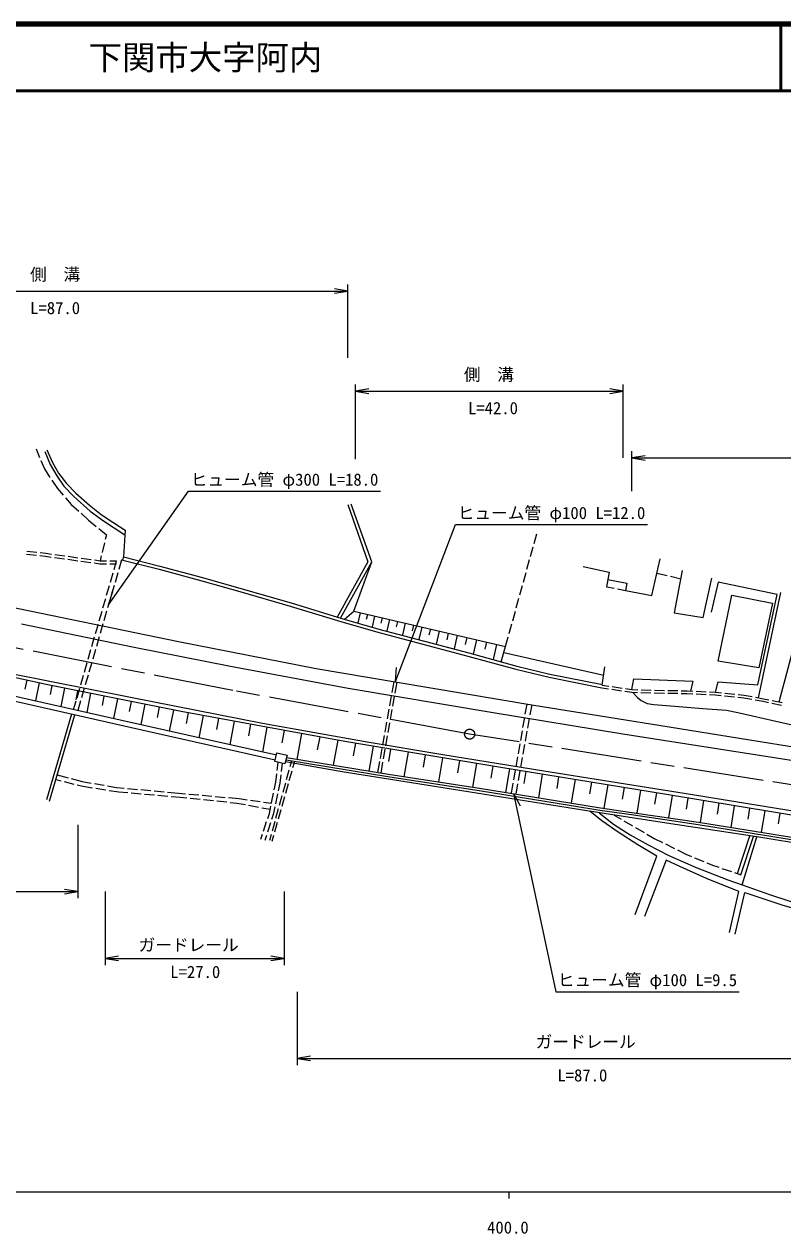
# Model space of a CAD drawing. Units: millimetres, scale not verified. Extents: x 40000 to 680000, y 20000 to 380000.
# Drawn here: x 395369 to 509032, y 198715 to 380000 of the extents above; entities that cross this region are included whole.
import ezdxf
from ezdxf.enums import TextEntityAlignment as Align

# ---------------------------------------------------------------- set-up
doc = ezdxf.new("R2010")
doc.units = ezdxf.units.MM
doc.header["$LTSCALE"] = 1000
doc.linetypes.add('CHAIN', pattern=[18.5, 12, -1.5, 3.5, -1.5])
for name, color, linetype, lineweight in [('M-BMK', 2, 'CHAIN', 13), ('M-STR-HTXT', 7, 'Continuous', 13), ('M-TTL', 2, 'Continuous', 140), ('M-TTL-BAND', 7, 'Continuous', 25), ('M-TTL-LINE', 7, 'Continuous', 50), ('M-WORK', 1, 'Continuous', 13)]:
    doc.layers.add(name, color=color, linetype=linetype, lineweight=lineweight)
doc.layers.add('M-TTL-TXT', color=7, linetype='Continuous')
doc.styles.add('ＭＳ ゴシック', font='')
doc.styles.get('ＭＳ ゴシック').set_extended_font_data('MS Gothic')

# ---------------------------------------------------------------- blocks, each defined once
blk = doc.blocks.new('open_arrow')
at = {"color": 0, "linetype": 'Continuous', "lineweight": -2}
blk.add_lwpolyline([(7.5, 1.25), (0, 0), (7.5, -1.25)], dxfattribs=at)

msp = doc.modelspace()

# ---------------------------------------------------------------- linework, layer by layer
at = {"layer": 'M-BMK'}
for p, q in [((426618, 280127), (382312, 288848)), ((462112, 273605), (426618, 280127)), ((560891, 258022), (462112, 273605))]:
    msp.add_line(p, q, dxfattribs=at)
msp.add_circle((462112, 273605), 750, dxfattribs=at)
at = {"layer": 'M-STR-HTXT'}
for p, q in [((443883, 330000), (443883, 341000)), ((356547, 340000), (443883, 340000)), ((445000, 314821), (445000, 326000)), ((445000, 325000), (485095, 325000)), ((485095, 315000), (485095, 326000)), ((486390, 310000), (486390, 316000)), ((486390, 315000), (539884, 315000)), ((408000, 293000), (408663, 294980)), ((451000, 281500), (451155, 283582)), ((468673, 264682), (469677, 262851)), ((403397, 260000), (403397, 249000)), ((367085, 250000), (403397, 250000)), ((407500, 250000), (407500, 239000)), ((434334, 250000), (434334, 239000)), ((407500, 240000), (434334, 240000)), ((436246, 235000), (436246, 224000)), ((436246, 225000), (522000, 225000))]:
    msp.add_line(p, q, dxfattribs=at)
for points in [[(408000, 293000), (420000, 310000), (448750, 310000)], [(451000, 281500), (460000, 305000), (488750, 305000)], [(468673, 264682), (475000, 235000), (502500, 235000)]]:
    msp.add_lwpolyline(points, dxfattribs=at)
at = {"layer": 'M-TTL'}
msp.add_line((680000, 380000), (40000, 380000), dxfattribs=at)
at = {"layer": 'M-TTL-BAND'}
for p, q in [((40000, 205000), (579000, 205000)), ((468000, 205000), (468000, 204000))]:
    msp.add_line(p, q, dxfattribs=at)
at = {"layer": 'M-TTL-LINE'}
for p, q in [((508747, 380000), (508747, 370000)), ((40000, 370000), (680000, 370000))]:
    msp.add_line(p, q, dxfattribs=at)
at = {"layer": 'M-WORK'}
for p, q in [((397153, 316352), (397677, 315084)), ((398467, 315935), (399284, 313999)), ((398748, 316227), (399601, 314308)), ((397868, 314622), (398392, 313355)), ((399284, 313999), (400243, 312311)), ((399601, 314308), (400524, 312710)), ((398392, 313355), (399233, 312085)), ((400243, 312311), (401309, 310784)), ((400524, 312710), (401714, 311165)), ((399509, 311668), (400350, 310398)), ((400350, 310398), (401223, 309406)), ((401309, 310784), (402801, 309239)), ((401714, 311165), (403082, 309726)), ((401554, 309031), (402428, 308040)), ((402801, 309239), (405252, 307037)), ((403082, 309726), (405142, 307915)), ((402428, 308040), (403541, 307029)), ((403911, 306693), (405025, 305682)), ((405142, 307915), (406900, 306529)), ((405252, 307037), (407241, 305562)), ((406900, 306529), (408641, 305375)), ((443850, 307994), (446860, 299416)), ((447473, 299443), (444383, 308048)), ((405025, 305682), (406171, 304742)), ((407241, 305562), (410443, 303495)), ((408641, 305375), (410488, 304185)), ((406557, 304425), (407702, 303484)), ((407702, 303484), (407519, 302749)), ((410488, 304185), (410224, 300152)), ((471764, 302165), (472167, 303622)), ((395751, 301007), (397243, 300854)), ((407398, 302264), (407034, 300808)), ((471231, 300238), (471631, 301683)), ((395706, 300559), (397198, 300406)), ((397695, 300355), (398581, 300264)), ((397741, 300803), (398635, 300711)), ((398581, 300264), (399419, 300147)), ((398635, 300711), (399463, 300596)), ((399915, 300079), (401400, 299873)), ((399958, 300527), (401444, 300321)), ((401896, 299804), (403381, 299598)), ((401939, 300252), (403425, 300046)), ((403877, 299529), (405362, 299323)), ((403920, 299977), (405406, 299771)), ((405858, 299254), (406696, 299138)), ((405901, 299702), (406729, 299587)), ((406696, 299138), (407698, 299127)), ((406913, 300323), (406729, 299587)), ((406729, 299587), (407717, 299577)), ((408198, 299122), (409200, 299112)), ((408217, 299572), (409205, 299562)), ((408833, 298273), (409205, 299562)), ((409953, 299704), (409536, 298269)), ((409953, 299704), (415570, 298304)), ((410224, 300152), (410084, 299672)), ((410224, 300152), (415695, 298788)), ((446860, 299416), (442272, 291147)), ((442768, 290995), (447473, 299443)), ((444756, 292023), (447473, 299443)), ((470697, 298310), (471097, 299756)), ((489387, 294391), (490665, 299879)), ((408279, 296352), (408694, 297793)), ((409396, 297789), (408978, 296349)), ((415570, 298304), (421972, 296590)), ((415695, 298788), (422105, 297072)), ((470164, 296383), (470564, 297828)), ((479103, 298733), (483020, 297854)), ((483020, 297854), (482593, 295696)), ((490162, 297718), (491703, 297363)), ((493962, 298110), (492763, 291796)), ((407724, 294430), (408140, 295871)), ((408838, 295868), (408419, 294428)), ((421972, 296590), (427700, 294956)), ((422105, 297072), (427838, 295437)), ((469631, 294455), (470031, 295901)), ((482593, 295696), (483773, 295464)), ((482810, 296793), (485648, 296238)), ((485648, 296238), (485444, 295136)), ((492190, 297251), (493732, 296896)), ((497106, 291104), (498411, 296991)), ((499326, 296374), (498296, 291863)), ((508188, 294545), (499326, 296374)), ((407170, 292508), (407586, 293950)), ((408280, 293948), (407861, 292508)), ((427700, 294956), (435213, 292790)), ((427838, 295437), (435355, 293269)), ((469097, 292527), (469497, 293973)), ((484264, 295368), (485444, 295136)), ((485444, 295136), (489387, 294391)), ((499372, 284561), (501384, 294449)), ((501384, 294449), (507476, 293242)), ((505304, 280987), (508188, 294545)), ((505391, 279051), (508740, 294806)), ((388453, 293675), (418483, 287501)), ((406616, 290587), (407032, 292028)), ((407722, 292027), (407303, 290587)), ((435213, 292790), (442796, 290463)), ((435355, 293269), (442939, 290942)), ((443349, 290824), (444756, 292023)), ((444756, 292023), (467494, 286733)), ((468564, 290600), (468964, 292046)), ((507476, 293242), (505438, 283553)), ((508473, 278448), (512536, 293567)), ((394947, 290147), (411611, 286670)), ((406061, 288665), (406477, 290106)), ((407163, 290107), (406745, 288667)), ((442796, 290463), (448355, 288865)), ((442939, 290942), (448488, 289347)), ((445730, 291797), (445375, 290274)), ((446795, 291549), (446618, 290788)), ((447861, 291301), (447488, 289701)), ((448981, 291040), (448795, 290240)), ((450101, 290780), (449709, 289098)), ((451278, 290506), (451082, 289665)), ((452455, 290232), (452044, 288465)), ((468031, 288672), (468431, 290118)), ((492763, 291796), (497106, 291104)), ((448355, 288865), (461862, 285295)), ((448488, 289347), (461992, 285778)), ((453692, 289944), (453486, 289061)), ((454929, 289656), (454497, 287799)), ((456229, 289354), (456013, 288425)), ((457530, 289051), (457075, 287099)), ((458896, 288734), (458669, 287757)), ((460263, 288416), (459786, 286363)), ((405507, 286743), (405923, 288185)), ((406605, 288186), (406187, 286746)), ((411611, 286670), (426297, 283793)), ((418483, 287501), (439103, 283425)), ((461700, 288081), (461461, 287055)), ((463136, 287747), (462634, 285590)), ((464646, 287396), (464395, 286318)), ((466156, 287045), (465628, 284778)), ((466856, 284445), (467494, 286733)), ((467494, 286733), (467897, 288190)), ((398649, 281059), (375471, 286014)), ((404953, 284822), (405369, 286263)), ((406047, 286266), (405628, 284825)), ((461862, 285295), (469055, 283323)), ((461992, 285778), (469180, 283808)), ((467243, 285832), (482198, 282457)), ((404399, 282900), (404814, 284341)), ((405489, 284345), (405070, 282905)), ((426297, 283793), (443919, 280496)), ((439103, 283425), (451251, 281387)), ((469055, 283323), (474037, 282125)), ((469180, 283808), (474145, 282613)), ((481980, 280945), (482376, 283690)), ((505438, 283553), (499372, 284561)), ((392934, 282777), (411276, 279141)), ((395768, 281675), (395484, 280345)), ((397630, 281277), (397053, 278577)), ((418869, 276983), (398649, 281059)), ((403844, 280979), (404260, 282420)), ((404931, 282425), (404512, 280984)), ((450501, 279818), (450793, 281464)), ((450960, 279741), (451251, 281387)), ((451251, 281387), (471404, 278002)), ((474037, 282125), (481896, 280553)), ((474145, 282613), (481994, 281043)), ((486424, 280266), (486693, 281865)), ((486693, 281865), (495572, 281522)), ((495572, 281522), (495193, 280064)), ((498941, 279875), (499337, 281431)), ((499337, 281431), (505304, 280987)), ((389928, 279452), (413006, 274237)), ((409754, 275717), (390701, 280007)), ((399522, 280883), (399250, 279529)), ((401417, 280501), (400857, 277720)), ((403363, 280109), (403083, 278718)), ((403290, 279057), (403706, 280498)), ((404372, 280504), (403954, 279064)), ((405310, 279716), (404732, 276848)), ((407318, 279311), (407028, 277877)), ((443919, 280496), (465618, 276839)), ((450152, 277848), (450414, 279325)), ((450611, 277771), (450873, 279248)), ((481896, 280553), (482907, 280398)), ((481980, 280945), (482966, 280794)), ((483401, 280323), (484884, 280097)), ((483461, 280719), (484944, 280492)), ((485379, 280021), (486390, 279867)), ((485438, 280417), (486424, 280266)), ((486390, 279867), (487283, 279848)), ((486424, 280266), (487307, 280247)), ((486566, 279863), (487276, 279109)), ((487783, 279837), (489282, 279805)), ((487807, 280236), (489307, 280204)), ((489782, 279794), (491282, 279762)), ((489807, 280194), (491306, 280161)), ((491782, 279751), (493282, 279719)), ((491806, 280151), (493306, 280119)), ((493781, 279708), (494675, 279689)), ((493806, 280108), (494689, 280089)), ((494675, 279689), (495544, 279645)), ((494689, 280089), (495566, 280045)), ((496044, 279620), (497542, 279545)), ((496066, 280020), (497564, 279944)), ((498041, 279520), (498911, 279476)), ((498063, 279919), (498941, 279875)), ((498911, 279476), (499811, 279386)), ((498941, 279875), (499854, 279784)), ((500309, 279337), (501802, 279189)), ((500352, 279735), (501845, 279586)), ((502342, 279537), (503256, 279446)), ((503256, 279446), (504459, 279223)), ((402779, 277287), (403151, 278576)), ((403814, 278584), (403397, 277148)), ((409325, 278907), (408729, 275948)), ((411396, 278489), (411098, 277010)), ((411276, 279141), (431057, 275265)), ((413467, 278072), (412852, 275020)), ((415604, 277641), (415296, 276115)), ((470448, 276577), (470712, 278082)), ((471404, 278002), (471135, 276482)), ((471404, 278002), (492012, 274713)), ((487276, 279109), (487832, 278624)), ((487832, 278624), (488708, 278174)), ((488708, 278174), (489727, 278032)), ((489727, 278032), (492841, 277783)), ((492841, 277783), (497032, 277451)), ((497032, 277451), (500584, 277200)), ((502299, 279139), (503200, 279050)), ((503200, 279050), (504393, 278829)), ((504884, 278738), (506077, 278517)), ((504950, 279132), (506153, 278910)), ((506077, 278517), (506881, 278357)), ((506153, 278910), (506960, 278749)), ((507371, 278259), (508842, 277966)), ((507451, 278651), (508922, 278358)), ((402478, 276616), (398707, 263756)), ((399140, 263536), (402962, 276507)), ((433149, 270448), (409754, 275717)), ((417740, 277210), (417106, 274062)), ((443405, 272507), (418869, 276983)), ((419948, 276786), (419660, 275206)), ((422160, 276382), (421554, 273060)), ((424486, 275958), (424183, 274297)), ((449804, 275879), (450065, 277356)), ((450262, 275802), (450524, 277279)), ((465618, 276839), (485039, 273663)), ((470102, 274607), (470361, 276085)), ((471048, 275990), (470786, 274513)), ((500584, 277200), (502289, 276827)), ((502289, 276827), (508443, 275442)), ((413006, 274237), (432981, 269748)), ((426812, 275534), (426171, 272020)), ((429272, 275085), (428952, 273328)), ((431732, 274636), (431054, 270920)), ((431057, 275265), (446762, 272427)), ((434334, 274162), (433995, 272304)), ((449455, 273910), (449716, 275387)), ((449913, 273833), (450175, 275310)), ((469757, 272638), (470016, 274115)), ((470698, 274021), (470436, 272544)), ((492012, 274713), (521743, 269918)), ((508443, 275442), (515476, 273843)), ((436935, 273687), (436230, 269822)), ((439641, 273194), (439289, 271261)), ((442347, 272700), (441660, 268932)), ((466782, 268591), (443405, 272507)), ((444989, 272242), (444673, 270353)), ((446762, 272427), (458111, 270549)), ((449106, 271940), (449367, 273417)), ((449564, 271863), (449826, 273340)), ((469411, 270668), (469670, 272145)), ((470349, 272051), (470087, 270574)), ((485039, 273663), (512253, 269407)), ((432920, 269491), (433239, 270823)), ((433239, 270823), (434751, 270460)), ((434751, 270460), (434432, 269128)), ((447634, 271799), (447007, 268055)), ((448757, 269971), (449018, 271448)), ((449215, 269894), (449477, 271371)), ((450254, 271360), (449941, 269488)), ((452875, 270921), (452255, 267221)), ((455465, 270487), (455155, 268637)), ((458111, 270549), (473216, 268111)), ((469065, 268698), (469325, 270175)), ((434432, 269128), (432920, 269491)), ((433273, 268131), (433411, 269373)), ((434011, 269229), (433879, 267995)), ((443034, 267939), (434505, 269435)), ((434603, 269734), (450176, 267181)), ((434660, 270079), (450231, 267527)), ((435417, 269600), (435166, 268687)), ((435632, 268587), (435894, 269522)), ((448378, 267832), (448670, 269479)), ((448836, 267756), (449128, 269402)), ((458055, 270053), (457449, 266434)), ((460588, 269629), (460285, 267819)), ((463121, 269204), (462529, 265665)), ((465599, 268789), (465302, 267020)), ((491598, 264555), (466782, 268591)), ((468077, 268380), (467506, 264871)), ((470000, 270082), (469738, 268605)), ((400901, 266553), (400090, 266760)), ((400313, 267518), (401937, 267075)), ((402419, 266944), (404043, 266501)), ((404043, 266501), (405394, 266271)), ((433080, 266393), (433218, 267634)), ((433825, 267498), (433693, 266264)), ((435033, 268205), (434635, 266758)), ((435091, 266661), (435497, 268105)), ((461869, 264955), (443034, 267939)), ((450176, 267181), (463550, 265156)), ((450231, 267527), (463605, 265502)), ((468720, 266728), (468979, 268205)), ((469650, 268113), (469388, 266636)), ((470534, 267981), (470249, 266226)), ((472991, 267581), (472421, 264075)), ((473216, 268111), (495515, 264555)), ((475445, 267182), (475160, 265429)), ((477899, 266783), (477330, 263281)), ((402839, 266059), (401386, 266430)), ((404136, 265729), (403324, 265936)), ((405604, 265504), (404136, 265729)), ((405887, 266187), (407366, 265936)), ((407581, 265202), (406098, 265429)), ((407859, 265852), (409211, 265622)), ((409544, 264903), (408076, 265127)), ((409211, 265622), (410344, 265515)), ((410902, 264785), (409544, 264903)), ((410842, 265468), (412335, 265327)), ((412894, 264611), (411400, 264741)), ((412833, 265280), (414327, 265138)), ((414824, 265091), (416318, 264950)), ((416816, 264903), (417949, 264796)), ((417949, 264796), (419520, 264657)), ((432439, 263305), (432744, 264774)), ((432845, 265263), (433080, 266393)), ((433693, 266264), (433446, 265126)), ((434503, 266276), (434105, 264830)), ((434550, 264736), (434956, 266180)), ((479345, 262158), (461869, 264955)), ((463550, 265156), (477375, 262919)), ((463605, 265502), (477431, 263264)), ((468369, 264731), (468633, 266235)), ((469301, 266143), (469031, 264624)), ((480351, 266384), (480066, 264633)), ((482802, 265986), (482234, 262493)), ((485247, 265588), (484963, 263842)), ((487692, 265190), (487136, 261774)), ((490083, 264801), (489806, 263093)), ((414887, 264438), (413392, 264568)), ((416879, 264265), (415385, 264395)), ((418735, 264103), (417377, 264222)), ((419758, 263998), (418735, 264103)), ((420018, 264613), (421513, 264480)), ((421747, 263792), (420255, 263946)), ((422011, 264436), (423505, 264304)), ((423737, 263587), (422245, 263741)), ((424003, 264260), (425497, 264127)), ((425726, 263381), (424234, 263535)), ((425995, 264083), (427566, 263944)), ((427247, 263224), (426224, 263330)), ((428509, 262988), (427247, 263224)), ((427566, 263944), (428759, 263773)), ((430475, 262619), (429000, 262895)), ((429254, 263702), (430739, 263490)), ((431234, 263420), (432427, 263249)), ((433341, 264637), (433023, 263171)), ((433973, 264348), (433575, 262902)), ((434010, 262810), (434415, 264254)), ((477375, 262919), (481640, 262226)), ((477431, 263264), (481694, 262572)), ((519491, 259959), (491598, 264555)), ((492474, 264411), (491922, 261058)), ((494821, 264024), (494545, 262347)), ((495515, 264555), (512098, 261838)), ((497169, 263637), (496627, 260351)), ((499469, 263258), (499198, 261615)), ((501769, 262879), (501232, 259616)), ((432228, 262290), (430966, 262527)), ((431857, 260961), (432103, 261686)), ((432103, 261686), (432337, 262816)), ((432671, 261544), (432430, 260790)), ((432918, 262682), (432671, 261544)), ((433442, 262419), (433045, 260973)), ((433469, 260885), (433874, 262329)), ((491600, 260267), (479345, 262158)), ((481921, 260616), (480134, 262036)), ((481499, 261826), (483680, 260110)), ((481640, 262226), (486385, 261533)), ((481694, 262572), (486436, 261879)), ((483747, 261479), (484799, 260864)), ((486385, 261533), (496346, 260041)), ((486436, 261879), (496399, 260387)), ((504053, 262503), (503785, 260871)), ((506337, 262127), (505804, 258887)), ((508605, 261753), (508338, 260133)), ((431214, 259067), (431696, 260487)), ((432278, 260314), (431821, 258885)), ((432912, 260491), (432515, 259045)), ((432928, 258959), (433334, 260403)), ((484346, 258884), (481921, 260616)), ((483680, 260110), (486184, 258511)), ((485231, 260611), (486526, 259855)), ((486957, 259602), (488252, 258845)), ((505133, 258189), (491600, 260267)), ((496346, 260041), (507533, 258257)), ((496399, 260387), (507588, 258602)), ((430807, 257868), (431053, 258593)), ((431669, 258409), (431428, 257655)), ((432382, 258563), (432131, 257649)), ((432530, 257543), (432793, 258478)), ((487303, 256993), (484346, 258884)), ((486184, 258511), (488848, 256993)), ((488684, 258593), (489736, 257978)), ((489736, 257978), (490998, 257358)), ((502243, 252698), (504099, 258347)), ((502754, 252526), (504633, 258265)), ((502967, 250998), (505133, 258189)), ((518324, 256078), (505133, 258189)), ((507533, 258257), (518362, 256506)), ((507588, 258602), (518418, 256851)), ((490153, 255314), (487303, 256993)), ((488848, 256993), (491938, 255421)), ((491447, 257137), (492793, 256475)), ((493242, 256255), (494505, 255634)), ((494505, 255634), (495350, 255279)), ((486930, 246549), (490153, 255314)), ((491539, 254728), (488288, 246256)), ((493590, 253742), (491539, 254728)), ((491938, 255421), (496067, 253609)), ((495811, 255085), (497194, 254504)), ((497655, 254311), (498501, 253956)), ((498501, 253956), (499443, 253639)), ((497586, 251984), (493590, 253742)), ((496067, 253609), (500810, 251744)), ((499917, 253480), (501338, 253002)), ((501812, 252842), (502754, 252526)), ((502461, 250013), (497586, 251984)), ((500810, 251744), (502967, 250998)), ((502967, 250998), (507203, 249506)), ((501023, 243859), (502461, 250013)), ((501902, 243619), (503367, 249853)), ((503367, 249853), (508908, 248041)), ((507203, 249506), (512238, 247881)), ((508908, 248041), (512691, 246896))]:
    msp.add_line(p, q, dxfattribs=at)

# ---------------------------------------------------------------- block references
at = {"layer": 'M-STR-HTXT', "xscale": 267, "yscale": 267, "rotation": 180}
for p in [(443883, 340000), (485095, 325000), (403397, 250000), (434334, 240000)]:
    msp.add_blockref('open_arrow', p, dxfattribs=at)
at = {"layer": 'M-STR-HTXT', "xscale": 267, "yscale": 267}
for p in [(445000, 325000), (486390, 315000), (407500, 240000), (436246, 225000)]:
    msp.add_blockref('open_arrow', p, dxfattribs=at)

# ---------------------------------------------------------------- texts
at = {"layer": 'M-STR-HTXT', "style": 'ＭＳ ゴシック'}
for s, p in [('側\u3000溝', (400000, 342500)), ('側\u3000溝', (465000, 327500)), ('ヒューム管 φ300 L=18.0', (434375, 311750)), ('ヒューム管 φ100 L=12.0', (474375, 306750)), ('ガードレール', (420000, 242000)), ('ヒューム管 φ100 L=9.5', (488750, 236750)), ('ガードレール', (479500, 227500))]:
    msp.add_text(s, height=1833, dxfattribs=at).set_placement(p, align=Align.MIDDLE_CENTER)
for s, p in [('L=87.0', (400000, 336000)), ('L=42.0', (465608, 321000)), ('L=27.0', (421000, 236500)), ('L=87.0', (479000, 221000))]:
    msp.add_text(s, height=1833, dxfattribs=at).set_placement(p, align=Align.BOTTOM_CENTER)
at = {"layer": 'M-TTL-BAND', "style": 'ＭＳ ゴシック'}
msp.add_text('400.0', height=1833, dxfattribs=at).set_placement((467844, 198195), align=Align.BOTTOM_CENTER)
at = {"layer": 'M-TTL-TXT', "style": 'ＭＳ ゴシック'}
msp.add_text('下関市大字阿内', height=3666, dxfattribs=at).set_placement((405024, 375000), align=Align.MIDDLE_LEFT)

doc.saveas('drawing.dxf')
